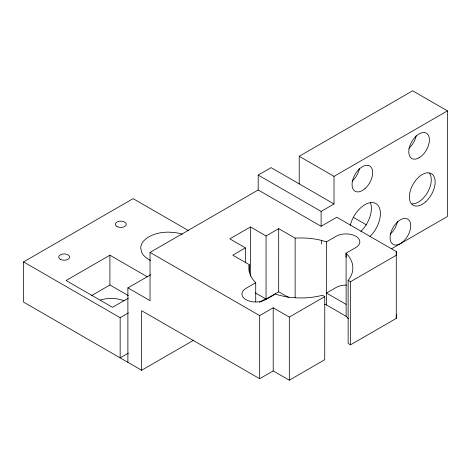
<?xml version="1.0" encoding="UTF-8"?>
<svg xmlns="http://www.w3.org/2000/svg" width="471" height="471" viewBox="0 0 471 471"><rect width="100%" height="100%" fill="white"/><g stroke="black" fill="none" stroke-linecap="round" stroke-linejoin="round"><path stroke-width="0.71" d="M188.429 230.572L133.134 198.644L23.55 261.917L23.55 302.094L141.636 370.265L193.816 340.139M91.492 295.617L109.914 284.984L109.914 255.205L147.429 276.866M23.55 261.917L120.152 317.69L120.152 357.866L128.436 353.079M141.636 370.265L141.636 310.719L259.668 378.713L273.204 370.901L289.318 380.203L324.737 359.714L324.76 296.606L322.364 295.223L320.945 295.635A51.963 30.003 0 0 1 275.4 294.098L265.585 299.674A13.859 8.001 0 0 1 245.986 299.674A13.859 8.001 0 0 1 245.98 288.358L255.718 282.741L253.21 279.88A51.963 30.003 0 0 1 249.241 264.649L232.809 255.164L245.438 247.87L229.824 238.856L250.442 226.945L266.062 235.953L278.691 228.659L295.123 238.138A51.963 30.003 0 0 1 321.516 240.416L326.485 241.847L336.194 236.236A13.859 8.001 0 0 1 355.788 236.236A13.859 8.001 0 0 1 355.799 247.552L346.091 253.157L346.15 316.341A51.963 30.003 0 0 1 348.322 318.826M245.438 262.577L245.438 247.87M249.241 271.985L249.241 264.649M250.431 276.112L250.442 226.945M255.429 292.938L266.056 299.073L266.062 235.953M273.204 370.901L273.204 307.781L259.668 315.594L150.025 252.421L150.043 300.657L127.888 287.893L127.888 362.329M266.056 299.073L278.685 291.779L278.691 228.659M289.318 380.203L289.318 317.083L324.76 296.606M295.123 297.59L295.123 238.138M299.215 183.878L299.215 156.29L412.655 90.797L447.45 110.879L447.45 216.477L391.525 248.765M321.516 243.99L321.516 240.416M346.091 316.276L326.485 304.967L326.485 241.847M346.085 257.401L346.091 253.157M346.15 253.221A51.963 30.003 0 0 1 348.84 279.515L348.134 280.333L348.14 343.453L350.512 344.819L350.53 281.717L396.282 255.276L396.282 251.561L336.794 217.243L321.116 226.292L258.19 189.966L150.025 252.421M350.512 344.819L396.282 318.402L396.282 251.561M109.914 255.205L66.081 280.516L112.492 307.31L128.377 298.143M258.19 189.966L258.19 175.077L271.084 167.635L334.01 203.967L321.116 211.408L321.116 226.292M127.888 287.893L150.779 274.675M299.215 156.29L334.01 176.378L447.45 110.879M120.152 317.69L128.436 312.903M259.368 302.294L265.732 298.62M353.321 217.302L366.526 224.926M258.19 175.077L321.116 211.408M348.134 280.333L350.53 281.717M346.091 304.366L326.485 293.056L336.194 287.451A13.859 8.001 0 0 1 346.562 285.108M278.685 291.779L288.8 297.613M273.204 307.781L289.318 317.083M109.914 284.984L128.353 295.629M396.282 314.681L396.282 318.402M334.01 176.378L334.01 203.967M259.668 315.594L259.668 378.713M255.718 282.741L255.718 301.811M150.643 260.463A27.789 16.043 0 0 1 141.671 252.326L140.723 248.176A27.789 16.043 0 0 1 168.512 232.132L175.701 232.68A27.789 16.043 0 0 1 182.407 234.281M100.264 300.098A21.878 12.635 0 0 1 124.197 300.869M350.289 225.238A21.878 12.635 -60 0 1 375.882 203.572A21.878 12.635 -60 0 1 369.906 236.566M370.471 202.818A21.878 12.635 -60 0 1 360.898 231.367M397.465 221.623A14.583 8.419 -60 0 1 390.171 234.252M324.654 304.396A51.963 30.003 0 0 1 326.485 304.967M429.558 173.316A18.234 10.527 -60 0 1 427.509 192.468A18.234 10.527 -60 0 1 411.948 203.819M359.438 168.488A14.583 8.419 -60 0 1 352.143 181.123M416.164 135.748A14.583 8.419 -60 0 1 408.869 148.377M60.294 259.303A5.469 3.156 0 0 0 69.443 257.884A5.469 3.156 0 0 0 62.749 254.016A5.469 3.156 0 0 0 60.294 259.303M116.949 226.516A5.469 3.156 0 0 0 126.098 225.103A5.469 3.156 0 0 0 119.404 221.235A5.469 3.156 0 0 0 116.949 226.516M403.064 241.694A14.583 8.419 -60 0 0 407.686 219.103A14.583 8.419 -60 0 0 390.43 234.405A14.583 8.419 -60 0 0 403.064 241.694M425.584 201.888A18.234 10.527 -60 0 0 431.359 173.64A18.234 10.527 -60 0 0 409.794 192.769A18.234 10.527 -60 0 0 425.584 201.888M365.037 188.565A14.583 8.419 -60 0 0 369.658 165.975A14.583 8.419 -60 0 0 352.408 181.27A14.583 8.419 -60 0 0 365.037 188.565M419.09 157.767A14.583 8.419 -60 0 0 428.021 134.747A14.583 8.419 -60 0 0 410.159 145.062A14.583 8.419 -60 0 0 419.09 157.767"/></g></svg>
